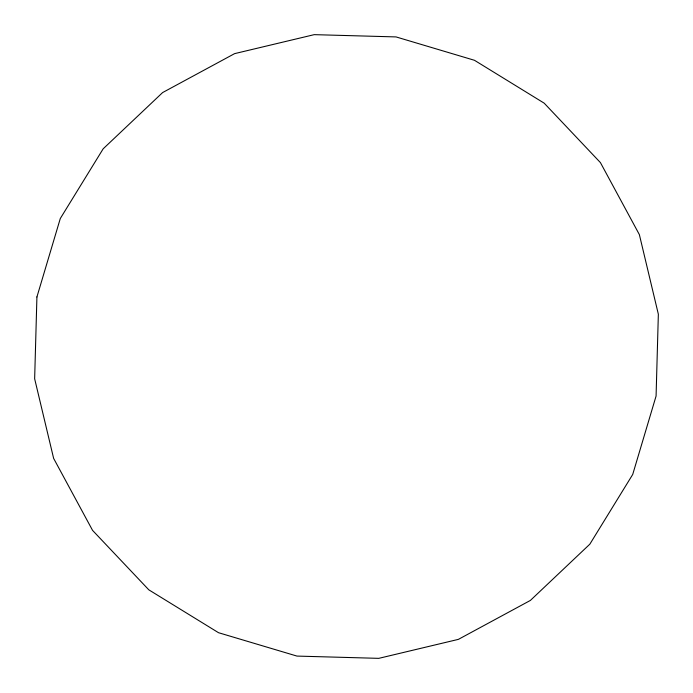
<?xml version="1.0" encoding="UTF-8"?>
<svg xmlns="http://www.w3.org/2000/svg" width="693" height="693" viewBox="0 0 693 693"><rect width="100%" height="100%" fill="white"/><g stroke="black" fill="none" stroke-linecap="round" stroke-linejoin="round"><path stroke-width="1.04" d="M36.92 296.959L34.65 378.776L53.63 458.385L92.567 530.379L148.813 589.83L218.529 632.709L296.959 656.08L378.776 658.35L458.385 639.37L530.379 600.433L589.83 544.187L632.709 474.471L656.08 396.041L658.35 314.224L639.37 234.615L600.433 162.621L544.187 103.17L474.471 60.291L396.041 36.92L314.224 34.65L234.615 53.63L162.621 92.567L103.17 148.813L60.291 218.529L36.92 296.959"/></g></svg>
